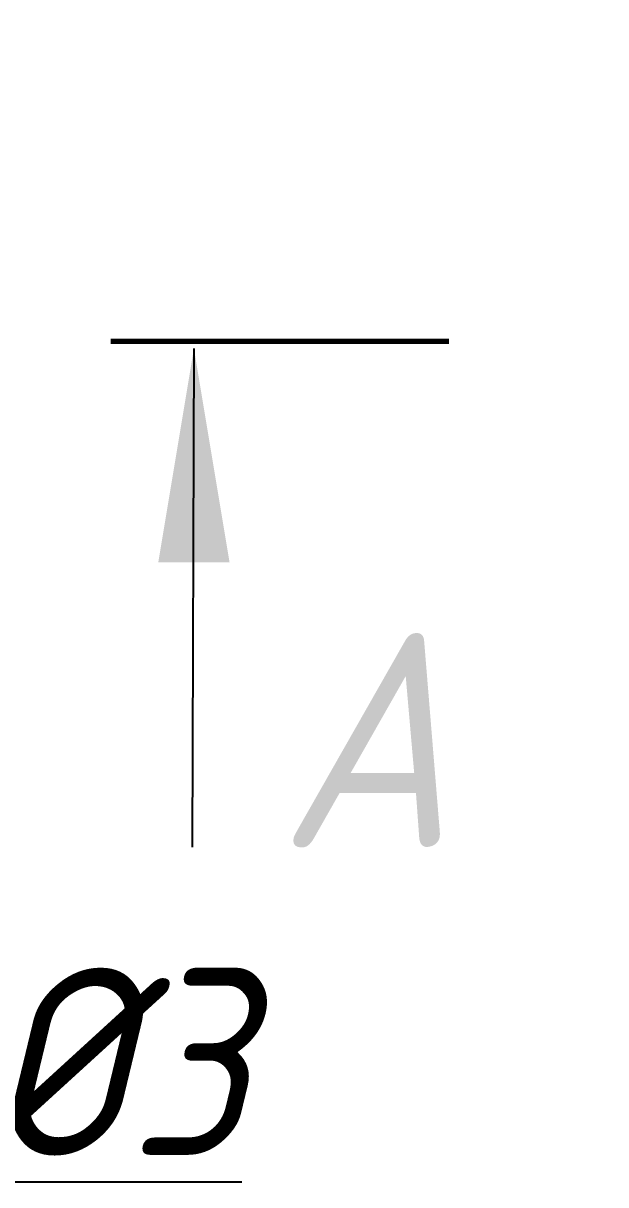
# Model space of a CAD drawing. Header units: millimetres. Extents: x 0 to 9139, y -367 to 2333.
# Drawn here: x 4031.4 to 4053.19, y 747 to 790.43 of the extents above; entities that cross this region are included whole.
import ezdxf
from ezdxf import colors
from ezdxf.entities.mleader import LeaderData, LeaderLine
from ezdxf.math import Vec2, Vec3

# ---------------------------------------------------------------- set-up
doc = ezdxf.new("R2010")
doc.units = ezdxf.units.MM
doc.header["$LTSCALE"] = 0.5
doc.layers.get('0').update_dxf_attribs({"lineweight": 60})
doc.layers.get('Defpoints').update_dxf_attribs({"color": 5})
doc.layers.add('3-размеры', color=6, linetype='Continuous')
doc.styles.get("Standard").update_dxf_attribs({"font": 'isocpeui.ttf', "width": 0.9})
doc.dimstyles.new('Standart', dxfattribs={"dimtxt": 5, "dimasz": 5, "dimexe": 2, "dimexo": 0, "dimgap": 1, "dimtad": 1, "dimtoh": 1, "dimdec": 0, "dimtxsty": 'Standard', "dimcen": 2.5, "dimadec": 0, "dimazin": 0, "dimtfac": 1, "dimtdec": 0, "dimtmove": 0, "dimatfit": 3, "dimldrblk": 'DOTSMALL', "dimfxl": 1, "dimarcsym": 0})

# ---------------------------------------------------------------- blocks, each defined once
blk = doc.blocks.new('_None')
blk = doc.blocks.new('*D33')
at = {"layer": '3-размеры', "color": 0, "lineweight": -2, "transparency": 16777216}
for p, q in [((4006.903, 786.08), (4004.432, 790.426)), ((4009.375, 781.733), (4015.306, 771.302)), ((4029.073, 747.091), (4017.778, 766.955)), ((4039.58, 747.091), (4029.073, 747.091))]:
    blk.add_line(p, q, dxfattribs=at)
at = {"layer": '3-размеры', "color": 0, "transparency": 16777216}
for points in [[(4007.627, 786.491), (4006.179, 785.668), (4009.375, 781.733)], [(4018.502, 767.367), (4017.053, 766.543), (4015.306, 771.302)]]:
    blk.add_solid(points, dxfattribs=at)
at = {"layer": 'Defpoints', "color": 0, "transparency": 16777216}
for p in [(4009.375, 781.733), (4015.306, 771.302)]:
    blk.add_point(p, dxfattribs=at)
at = {"layer": '3-размеры', "color": 0, "transparency": 16777216, "insert": (4034.826, 751.591), "char_height": 7, "attachment_point": 5}
blk.add_mtext('%%C3', dxfattribs=at)
blk = doc.blocks.new('_DotSmall')
at = {"color": 0, "linetype": 'ByBlock', "const_width": 0.5}
blk.add_lwpolyline([(-0.0625, 0, 1), (0.0625, 0, 1)], format="xyb", close=True, dxfattribs=at)

msp = doc.modelspace()

# ---------------------------------------------------------------- linework, layer by layer
at = {"lineweight": 70}
msp.add_line((4034.68, 778.539), (4047.321, 778.539), dxfattribs=at)
at = {"lineweight": 25}
msp.add_solid([(4039.12, 770.266), (4036.453, 770.266), (4037.787, 778.266)], dxfattribs=at)

# ---------------------------------------------------------------- dimensions: what is measured, and where the dimension line sits
at = {"layer": '3-размеры', "color": 0}
dim = msp.add_diameter_dim_2p(p1=(4009.375, 781.733), p2=(4015.306, 771.302), text='%%C3', dimstyle='Standart', override={"dimtxt": 7}, dxfattribs=at)
dim.commit()
dim.dimension.update_dxf_attribs({"geometry": '*D33', "text_midpoint": (4034.826, 747.091), "dimtype": 163})

# ---------------------------------------------------------------- leaders
at = {"lineweight": 25}
ml = msp.add_multileader_mtext('Standard', dxfattribs=at)
ml.set_content('А', color=256)
ml.set_leader_properties()
ml.set_arrow_properties(name='NONE')
ml.build(insert=Vec2(0, 0))
ml.multileader.update_dxf_attribs({"has_dogleg": 0, "text_left_attachment_type": 7, "text_right_attachment_type": 7, "dogleg_length": 0, "arrow_head_size": 6.4})
ctx = ml.context
ctx.base_point, ctx.char_height, ctx.arrow_head_size, ctx.landing_gap_size, ctx.plane_origin = Vec3(4037.72, 759.626), 8, 6.4, 3.2, Vec3(4037.787, 778.266)
ctx.left_attachment, ctx.right_attachment = 7, 7
notes = []
notes.append((ctx, [(1, (1, 1, 0), (4037.72, 759.626), (1, 0), 0, [(0, [(4037.787, 778.266)], 0, [])])]))
ctx.mtext.insert, ctx.mtext.width, ctx.mtext.flow_direction = Vec3(4040.92, 767.626), 12.2661, 5
for ctx, leaders in notes:
    for number, flags, end, landing, length, lines in leaders:
        leader = LeaderData()
        leader.index, (leader.has_last_leader_line, leader.has_dogleg_vector, leader.attachment_direction) = number, flags
        leader.last_leader_point, leader.dogleg_vector, leader.dogleg_length = Vec3(end), Vec3(landing), length
        for number, points, colour, breaks in lines:
            line = LeaderLine()
            line.index, line.vertices, line.color, line.breaks = number, Vec3.list(points), colors.encode_raw_color(colour), breaks
            leader.lines.append(line)
        ctx.leaders.append(leader)

doc.saveas('drawing.dxf')
